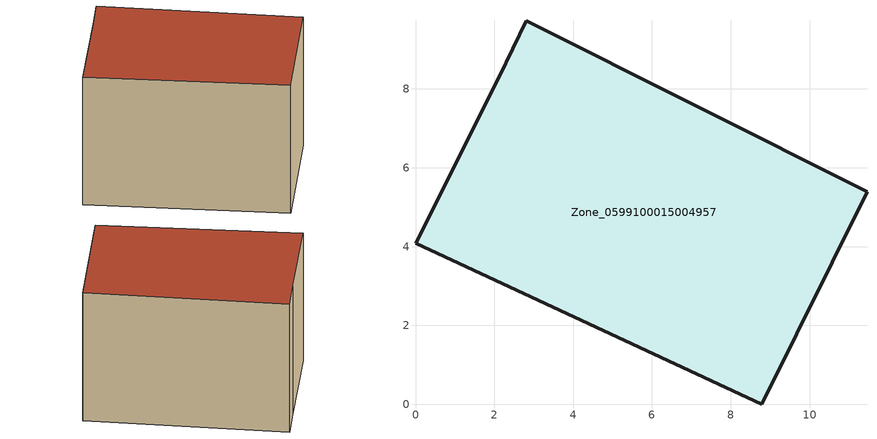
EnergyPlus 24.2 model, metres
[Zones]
Zone_0599100015004957
 floor ground (C_G): 0,4.09 2.13,8.31 2.81,9.73 11.46,5.4 8.79,0 z1.03
 wall outside (C_F): 2.13,8.31 0,4.09 8.79,0 11.46,5.4 2.81,9.73 2.13,8.31 z1.03:8.01
 roof outside (C_R): 8.79,0 11.46,5.4 2.81,9.73 2.13,8.31 0,4.09 z8.01
[BUILDING]
Pand.0599100015004957: North Axis=0; Terrain=City; Loads Convergence Tolerance Value=0.04; Temperature Convergence Tolerance Value=0.4; Solar Distribution=FullExterior; Maximum Number of Warmup Days=25; Minimum Number of Warmup Days=1
[Site:Location]
Rotterdam.The.Hague.AP_ZH_NLD Design_Conditions: Latitude=51.96; Longitude=4.45; Time Zone=1; Elevation=-4.5
[SITE:GROUNDTEMPERATURE:BUILDINGSURFACE]
18, 18, 18, 18, 18, 18, 18, 18, 18, 18, 18, 18
[MATERIAL] Thermal Absorptance=0.9; Solar Absorptance=0.7; Visible Absorptance=0.7
Name | Roughness | Thickness | Conductivity | Density | Specific Heat
G.TI.1946-1964 | MediumSmooth | 0.15 | 1 | 540 | 1210
F.TI.1946-1964 | Rough | 0.3 | 0.857143 | 1920 | 840
R.TI.1946-1964 | MediumRough | 0.2 | 0.277778 | 1500 | 1000
[CONSTRUCTION]
C_G: G.TI.1946-1964
C_F: F.TI.1946-1964
C_R: R.TI.1946-1964
[ZONE]
Zone_0599100015004957: Type=1; Multiplier=1; Ceiling Height=Autocalculate; Volume=Autocalculate; Floor Area=autocalculate; Part of Total Floor Area=Yes
[ZONEINFILTRATION:DESIGNFLOWRATE]
Infil_Zone_0599100015004957: Zone or ZoneList or Space or SpaceList=Zone_0599100015004957; Schedule=AlwaysOn; Design Flow Rate Calculation Method=Flow/Area; Flow Rate per Floor Area=0.003; Constant Term Coefficient=1; Temperature Term Coefficient=0; Velocity Term Coefficient=0; Velocity Squared Term Coefficient=0
[HVACTEMPLATE:ZONE:IDEALLOADSAIRSYSTEM]
Zone_0599100015004957: Maximum Heating Supply Air Temperature=50; Minimum Cooling Supply Air Temperature=13; Maximum Heating Supply Air Humidity Ratio=0.0156; Minimum Cooling Supply Air Humidity Ratio=0.0077; Heating Limit=NoLimit; Cooling Limit=NoLimit; Dehumidification Control Type=ConstantSensibleHeatRatio; Cooling Sensible Heat Ratio=0.7; Dehumidification Setpoint=60; Humidification Control Type=None; Humidification Setpoint=30; Outdoor Air Method=None; Outdoor Air Flow Rate per Person=0.00944; Outdoor Air Flow Rate per Zone Floor Area=0; Outdoor Air Flow Rate per Zone=0; Demand Controlled Ventilation Type=None; Outdoor Air Economizer Type=NoEconomizer; Heat Recovery Type=None; Sensible Heat Recovery Effectiveness=0.7; Latent Heat Recovery Effectiveness=0.65
[ZONECONTROL:THERMOSTAT]
ThermostatControl_Zone_0599100015004957: Zone or ZoneList=Zone_0599100015004957; Control Type Schedule=DualSetpointControlType; Control 1=Thermostat_Zone_0599100015004957; Temperature Difference Between Cutout And Setpoint=0
[THERMOSTATSETPOINT:DUALSETPOINT]
Thermostat_Zone_0599100015004957: Heating Setpoint Temperature Schedule=HeatingSetpoint_Zone_0599100015004957; Cooling Setpoint Temperature Schedule=CoolingSetpoint_Zone_0599100015004957
[SCHEDULE:COMPACT]
HeatingSetpoint_Zone_0599100015004957: Through: 12/31, For: AllDays, Until: 24:00, 21
CoolingSetpoint_Zone_0599100015004957: Through: 12/31, For: AllDays, Until: 24:00, 24
DualSetpointControlType: Through: 12/31, For: AllDays, Until: 24:00, 4
AlwaysOn: Through: 12/31, For: AllDays, Until: 24:00, 1
